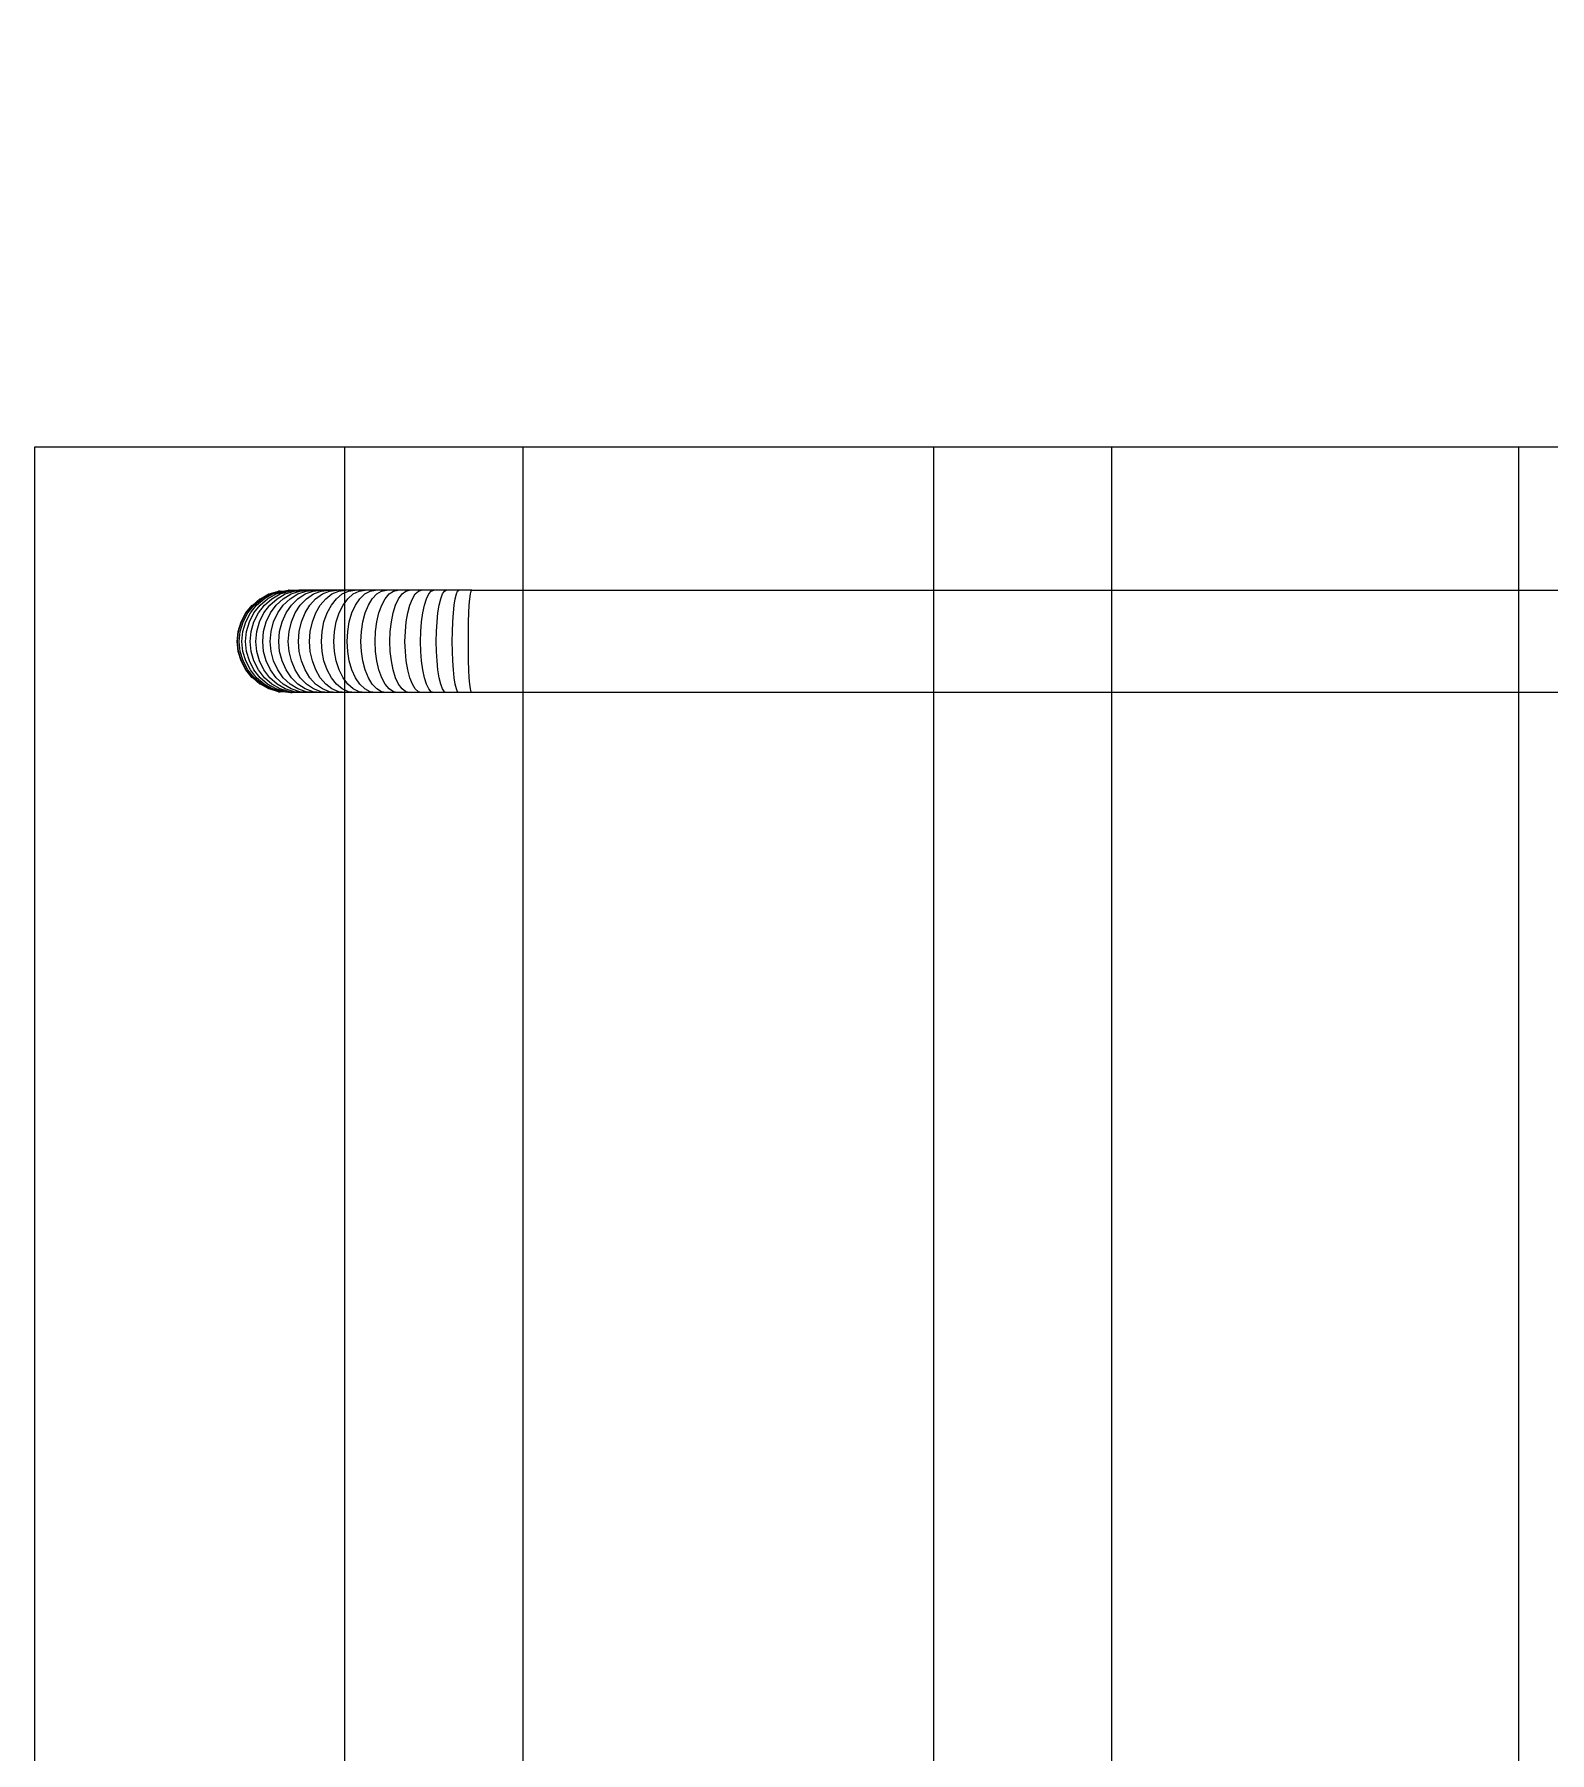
# Model space of a CAD drawing. Header units: inches. Extents: x 31 to 716, y 21 to 143.
# Drawn here: x 222.479 to 223.709, y 84.738 to 86.133 of the extents above; entities that cross this region are included whole.
import ezdxf

# ---------------------------------------------------------------- set-up
doc = ezdxf.new("R2010")
doc.units = ezdxf.units.IN
doc.header["$MEASUREMENT"] = 0
doc.layers.add('A-LIN-10', color=1, linetype='Continuous')
doc.layers.add('INNO-RFT-Y', color=2, linetype='Continuous')

# ---------------------------------------------------------------- blocks, each defined once
blk = doc.blocks.new('rebar red 2')
at = {"color": 1}
for p, q in [((-52.24395, -96.55161), (-52.24293, -96.55072)), ((-52.24374, -96.55161), (-52.24266, -96.55072)), ((-52.2434, -96.55161), (-52.24233, -96.55072)), ((-52.24293, -96.55072), (-52.24286, -96.55072)), ((-52.24291, -96.55161), (-52.24186, -96.55072)), ((-52.24286, -96.55072), (-52.24169, -96.55005)), ((-52.24266, -96.55072), (-52.24143, -96.55005)), ((-52.24233, -96.55072), (-52.24111, -96.55005)), ((-52.24229, -96.55161), (-52.24126, -96.55072)), ((-52.24186, -96.55072), (-52.24066, -96.55005)), ((-52.24169, -96.55005), (-52.24162, -96.55005)), ((-52.24162, -96.55005), (-52.24034, -96.54964)), ((-52.24154, -96.55161), (-52.24053, -96.55072)), ((-52.24143, -96.55005), (-52.24009, -96.54964)), ((-52.24126, -96.55072), (-52.24008, -96.55005)), ((-52.24111, -96.55005), (-52.23978, -96.54964)), ((-52.24066, -96.55005), (-52.23935, -96.54964)), ((-52.24066, -96.55161), (-52.23968, -96.55072)), ((-52.24053, -96.55072), (-52.23939, -96.55005)), ((-52.24009, -96.54964), (-52.24034, -96.54964)), ((-52.24009, -96.54964), (-52.23978, -96.54964)), ((-52.24008, -96.55005), (-52.2388, -96.54964)), ((-52.23978, -96.54964), (-52.23893, -96.54951)), ((-52.23978, -96.54964), (-52.23935, -96.54964)), ((-52.23968, -96.55072), (-52.23857, -96.55005)), ((-52.23966, -96.55161), (-52.23871, -96.55072)), ((-52.23939, -96.55005), (-52.23814, -96.54964)), ((-52.23935, -96.54964), (-52.23893, -96.54951)), ((-52.23888, -96.54951), (-52.23893, -96.54951)), ((-52.23893, -96.54951), (-52.2389, -96.54951)), ((-52.2389, -96.54951), (-52.23888, -96.54951)), ((-52.23882, -96.54952), (-52.23888, -96.54951)), ((-52.23882, -96.54952), (-52.2387, -96.54951)), ((-52.2388, -96.54964), (-52.23747, -96.54951)), ((-52.23871, -96.55072), (-52.23763, -96.55005)), ((-52.2387, -96.54951), (-52.23747, -96.54951)), ((-52.23857, -96.55005), (-52.23736, -96.54964)), ((-52.23853, -96.55161), (-52.23762, -96.55072)), ((-52.23814, -96.54964), (-52.23684, -96.54951)), ((-52.23763, -96.55005), (-52.23647, -96.54964)), ((-52.23762, -96.55072), (-52.23659, -96.55005)), ((-52.23684, -96.54951), (-52.23747, -96.54951)), ((-52.23736, -96.54964), (-52.2361, -96.54951)), ((-52.23729, -96.55161), (-52.23642, -96.55072)), ((-52.2361, -96.54951), (-52.23684, -96.54951)), ((-52.23659, -96.55005), (-52.23547, -96.54964)), ((-52.23647, -96.54964), (-52.23525, -96.54951)), ((-52.23642, -96.55072), (-52.23544, -96.55005)), ((-52.23525, -96.54951), (-52.2361, -96.54951)), ((-52.23594, -96.55161), (-52.23512, -96.55072)), ((-52.23547, -96.54964), (-52.2343, -96.54951)), ((-52.23544, -96.55005), (-52.23436, -96.54964)), ((-52.2343, -96.54951), (-52.23525, -96.54951)), ((-52.23512, -96.55072), (-52.23418, -96.55005)), ((-52.23448, -96.55161), (-52.23371, -96.55072)), ((-52.23436, -96.54964), (-52.23325, -96.54951)), ((-52.23325, -96.54951), (-52.2343, -96.54951)), ((-52.23418, -96.55005), (-52.23317, -96.54964)), ((-52.23371, -96.55072), (-52.23283, -96.55005)), ((-52.23211, -96.54951), (-52.23325, -96.54951)), ((-52.23317, -96.54964), (-52.23211, -96.54951)), ((-52.23292, -96.55161), (-52.2322, -96.55072)), ((-52.23283, -96.55005), (-52.23187, -96.54964)), ((-52.2322, -96.55072), (-52.23138, -96.55005)), ((-52.23088, -96.54951), (-52.23211, -96.54951)), ((-52.23187, -96.54964), (-52.23088, -96.54951)), ((-52.23138, -96.55005), (-52.23049, -96.54964)), ((-52.23127, -96.55161), (-52.23061, -96.55072)), ((-52.22957, -96.54951), (-52.23088, -96.54951)), ((-52.23061, -96.55072), (-52.22985, -96.55005)), ((-52.23049, -96.54964), (-52.22957, -96.54951)), ((-52.22985, -96.55005), (-52.22903, -96.54964)), ((-52.22817, -96.54951), (-52.22957, -96.54951)), ((-52.22954, -96.55161), (-52.22893, -96.55072)), ((-52.22903, -96.54964), (-52.22817, -96.54951)), ((-52.22893, -96.55072), (-52.22824, -96.55005)), ((-52.22824, -96.55005), (-52.22749, -96.54964)), ((-52.22671, -96.54951), (-52.22817, -96.54951)), ((-52.22773, -96.55161), (-52.22718, -96.55072)), ((-52.22749, -96.54964), (-52.22671, -96.54951)), ((-52.22718, -96.55072), (-52.22656, -96.55005)), ((-52.22518, -96.54951), (-52.22671, -96.54951)), ((-52.22656, -96.55005), (-52.22589, -96.54964)), ((-52.22589, -96.54964), (-52.22518, -96.54951)), ((-52.22585, -96.55161), (-52.22537, -96.55072)), ((-52.22537, -96.55072), (-52.22481, -96.55005)), ((-52.2236, -96.54951), (-52.22518, -96.54951)), ((-52.22481, -96.55005), (-52.22422, -96.54964)), ((-52.22422, -96.54964), (-52.2236, -96.54951)), ((-52.22391, -96.55161), (-52.22349, -96.55072)), ((-52.22196, -96.54951), (-52.2236, -96.54951)), ((-52.22349, -96.55072), (-52.22301, -96.55005)), ((-52.22301, -96.55005), (-52.22249, -96.54964)), ((-52.22249, -96.54964), (-52.22196, -96.54951)), ((-52.22027, -96.54951), (-52.22196, -96.54951)), ((-52.22191, -96.55161), (-52.22156, -96.55072)), ((-52.22156, -96.55072), (-52.22116, -96.55005)), ((-52.22116, -96.55005), (-52.22072, -96.54964)), ((-52.22072, -96.54964), (-52.22027, -96.54951)), ((-52.21855, -96.54951), (-52.22027, -96.54951)), ((-52.21987, -96.55161), (-52.21959, -96.55072)), ((-52.21959, -96.55072), (-52.21926, -96.55005)), ((-52.21926, -96.55005), (-52.21891, -96.54964)), ((-52.21891, -96.54964), (-52.21855, -96.54951)), ((-52.2168, -96.54951), (-52.21855, -96.54951)), ((-52.21779, -96.55161), (-52.21758, -96.55072)), ((-52.21758, -96.55072), (-52.21734, -96.55005)), ((-52.21734, -96.55005), (-52.21707, -96.54964)), ((-52.21707, -96.54964), (-52.2168, -96.54951)), ((-52.21502, -96.54951), (-52.2168, -96.54951)), ((-52.21569, -96.55161), (-52.21555, -96.55072)), ((-52.21555, -96.55072), (-52.21538, -96.55005)), ((-52.21538, -96.55005), (-52.21521, -96.54964)), ((-52.21521, -96.54964), (-52.21502, -96.54951)), ((-52.21323, -96.54951), (-52.21502, -96.54951)), ((-52.21357, -96.55161), (-52.21349, -96.55072)), ((-52.21349, -96.55072), (-52.21341, -96.55005)), ((-52.21341, -96.55005), (-52.21332, -96.54964)), ((-52.21332, -96.54964), (-52.21323, -96.54951)), ((-52.21323, -96.54951), (-51.49464, -96.54951)), ((-52.24558, -96.55395), (-52.24491, -96.5527)), ((-52.24551, -96.55395), (-52.24485, -96.5527)), ((-52.24529, -96.55395), (-52.24463, -96.5527)), ((-52.24493, -96.55395), (-52.24427, -96.5527)), ((-52.24491, -96.5527), (-52.24402, -96.55161)), ((-52.24485, -96.5527), (-52.24395, -96.55161)), ((-52.24463, -96.5527), (-52.24374, -96.55161)), ((-52.24442, -96.55395), (-52.24378, -96.5527)), ((-52.24427, -96.5527), (-52.2434, -96.55161)), ((-52.24402, -96.55161), (-52.24395, -96.55161)), ((-52.24378, -96.5527), (-52.24291, -96.55161)), ((-52.24377, -96.55395), (-52.24314, -96.5527)), ((-52.24314, -96.5527), (-52.24229, -96.55161)), ((-52.24298, -96.55395), (-52.24237, -96.5527)), ((-52.24237, -96.5527), (-52.24154, -96.55161)), ((-52.24206, -96.55395), (-52.24146, -96.5527)), ((-52.24146, -96.5527), (-52.24066, -96.55161)), ((-52.24101, -96.55395), (-52.24043, -96.5527)), ((-52.24043, -96.5527), (-52.23966, -96.55161)), ((-52.23983, -96.55395), (-52.23927, -96.5527)), ((-52.23927, -96.5527), (-52.23853, -96.55161)), ((-52.23853, -96.55395), (-52.238, -96.5527)), ((-52.238, -96.5527), (-52.23729, -96.55161)), ((-52.23711, -96.55395), (-52.23661, -96.5527)), ((-52.23661, -96.5527), (-52.23594, -96.55161)), ((-52.23558, -96.55395), (-52.23511, -96.5527)), ((-52.23511, -96.5527), (-52.23448, -96.55161)), ((-52.23395, -96.55395), (-52.23351, -96.5527)), ((-52.23351, -96.5527), (-52.23292, -96.55161)), ((-52.23222, -96.55395), (-52.23182, -96.5527)), ((-52.23182, -96.5527), (-52.23127, -96.55161)), ((-52.23041, -96.55395), (-52.23004, -96.5527)), ((-52.23004, -96.5527), (-52.22954, -96.55161)), ((-52.22851, -96.55395), (-52.22818, -96.5527)), ((-52.22818, -96.5527), (-52.22773, -96.55161)), ((-52.22654, -96.55395), (-52.22624, -96.5527)), ((-52.22624, -96.5527), (-52.22585, -96.55161)), ((-52.2245, -96.55395), (-52.22425, -96.5527)), ((-52.22425, -96.5527), (-52.22391, -96.55161)), ((-52.22241, -96.55395), (-52.2222, -96.5527)), ((-52.2222, -96.5527), (-52.22191, -96.55161)), ((-52.22027, -96.55395), (-52.2201, -96.5527)), ((-52.2201, -96.5527), (-52.21987, -96.55161)), ((-52.2181, -96.55395), (-52.21797, -96.5527)), ((-52.21797, -96.5527), (-52.21779, -96.55161)), ((-52.21589, -96.55395), (-52.2158, -96.5527)), ((-52.2158, -96.5527), (-52.21569, -96.55161)), ((-52.21367, -96.55395), (-52.21362, -96.5527)), ((-52.21362, -96.5527), (-52.21357, -96.55161)), ((-52.24613, -96.5567), (-52.24599, -96.5553)), ((-52.24606, -96.5567), (-52.24592, -96.5553)), ((-52.24599, -96.5553), (-52.24558, -96.55395)), ((-52.24592, -96.5553), (-52.24551, -96.55395)), ((-52.24583, -96.5567), (-52.2457, -96.5553)), ((-52.2457, -96.5553), (-52.24529, -96.55395)), ((-52.24546, -96.5567), (-52.24533, -96.5553)), ((-52.24533, -96.5553), (-52.24493, -96.55395)), ((-52.24495, -96.5567), (-52.24481, -96.5553)), ((-52.24481, -96.5553), (-52.24442, -96.55395)), ((-52.24429, -96.5567), (-52.24416, -96.5553)), ((-52.24416, -96.5553), (-52.24377, -96.55395)), ((-52.24349, -96.5567), (-52.24336, -96.5553)), ((-52.24336, -96.5553), (-52.24298, -96.55395)), ((-52.24255, -96.5567), (-52.24243, -96.5553)), ((-52.24243, -96.5553), (-52.24206, -96.55395)), ((-52.24148, -96.5567), (-52.24136, -96.5553)), ((-52.24136, -96.5553), (-52.24101, -96.55395)), ((-52.24028, -96.5567), (-52.24017, -96.5553)), ((-52.24017, -96.5553), (-52.23983, -96.55395)), ((-52.23896, -96.5567), (-52.23885, -96.5553)), ((-52.23885, -96.5553), (-52.23853, -96.55395)), ((-52.23752, -96.5567), (-52.23742, -96.5553)), ((-52.23742, -96.5553), (-52.23711, -96.55395)), ((-52.23597, -96.5567), (-52.23587, -96.5553)), ((-52.23587, -96.5553), (-52.23558, -96.55395)), ((-52.23431, -96.5567), (-52.23422, -96.5553)), ((-52.23422, -96.5553), (-52.23395, -96.55395)), ((-52.23256, -96.5567), (-52.23247, -96.5553)), ((-52.23247, -96.5553), (-52.23222, -96.55395)), ((-52.23071, -96.5567), (-52.23063, -96.5553)), ((-52.23063, -96.5553), (-52.23041, -96.55395)), ((-52.22878, -96.5567), (-52.22871, -96.5553)), ((-52.22871, -96.5553), (-52.22851, -96.55395)), ((-52.22678, -96.5567), (-52.22672, -96.5553)), ((-52.22672, -96.5553), (-52.22654, -96.55395)), ((-52.22471, -96.5567), (-52.22466, -96.5553)), ((-52.22466, -96.5553), (-52.2245, -96.55395)), ((-52.22259, -96.5567), (-52.22254, -96.5553)), ((-52.22254, -96.5553), (-52.22241, -96.55395)), ((-52.22041, -96.5567), (-52.22038, -96.5553)), ((-52.22038, -96.5553), (-52.22027, -96.55395)), ((-52.2182, -96.5567), (-52.21818, -96.5553)), ((-52.21818, -96.5553), (-52.2181, -96.55395)), ((-52.21596, -96.5567), (-52.21594, -96.5553)), ((-52.21594, -96.5553), (-52.21589, -96.55395)), ((-52.2137, -96.5567), (-52.21369, -96.5553)), ((-52.21369, -96.5553), (-52.21367, -96.55395)), ((-52.24599, -96.5581), (-52.24613, -96.5567)), ((-52.24592, -96.5581), (-52.24606, -96.5567)), ((-52.2457, -96.5581), (-52.24583, -96.5567)), ((-52.24533, -96.5581), (-52.24546, -96.5567)), ((-52.24481, -96.5581), (-52.24495, -96.5567)), ((-52.24416, -96.5581), (-52.24429, -96.5567)), ((-52.24336, -96.5581), (-52.24349, -96.5567)), ((-52.24243, -96.5581), (-52.24255, -96.5567)), ((-52.24136, -96.5581), (-52.24148, -96.5567)), ((-52.24017, -96.5581), (-52.24028, -96.5567)), ((-52.23885, -96.5581), (-52.23896, -96.5567)), ((-52.23742, -96.5581), (-52.23752, -96.5567)), ((-52.23587, -96.5581), (-52.23597, -96.5567)), ((-52.23422, -96.5581), (-52.23431, -96.5567)), ((-52.23247, -96.5581), (-52.23256, -96.5567)), ((-52.23063, -96.5581), (-52.23071, -96.5567)), ((-52.22871, -96.5581), (-52.22878, -96.5567)), ((-52.22672, -96.5581), (-52.22678, -96.5567)), ((-52.22466, -96.5581), (-52.22471, -96.5567)), ((-52.22254, -96.5581), (-52.22259, -96.5567)), ((-52.22038, -96.5581), (-52.22041, -96.5567)), ((-52.21818, -96.5581), (-52.2182, -96.5567)), ((-52.21594, -96.5581), (-52.21596, -96.5567)), ((-52.21369, -96.5581), (-52.2137, -96.5567)), ((-52.24558, -96.55945), (-52.24599, -96.5581)), ((-52.24551, -96.55945), (-52.24592, -96.5581)), ((-52.24529, -96.55945), (-52.2457, -96.5581)), ((-52.24491, -96.5607), (-52.24558, -96.55945)), ((-52.24485, -96.5607), (-52.24551, -96.55945)), ((-52.24493, -96.55945), (-52.24533, -96.5581)), ((-52.24463, -96.5607), (-52.24529, -96.55945)), ((-52.24427, -96.5607), (-52.24493, -96.55945)), ((-52.24442, -96.55945), (-52.24481, -96.5581)), ((-52.24378, -96.5607), (-52.24442, -96.55945)), ((-52.24377, -96.55945), (-52.24416, -96.5581)), ((-52.24314, -96.5607), (-52.24377, -96.55945)), ((-52.24298, -96.55945), (-52.24336, -96.5581)), ((-52.24237, -96.5607), (-52.24298, -96.55945)), ((-52.24206, -96.55945), (-52.24243, -96.5581)), ((-52.24146, -96.5607), (-52.24206, -96.55945)), ((-52.24101, -96.55945), (-52.24136, -96.5581)), ((-52.24043, -96.5607), (-52.24101, -96.55945)), ((-52.23983, -96.55945), (-52.24017, -96.5581)), ((-52.23927, -96.5607), (-52.23983, -96.55945)), ((-52.23853, -96.55945), (-52.23885, -96.5581)), ((-52.238, -96.5607), (-52.23853, -96.55945)), ((-52.23711, -96.55945), (-52.23742, -96.5581)), ((-52.23661, -96.5607), (-52.23711, -96.55945)), ((-52.23558, -96.55945), (-52.23587, -96.5581)), ((-52.23511, -96.5607), (-52.23558, -96.55945)), ((-52.23395, -96.55945), (-52.23422, -96.5581)), ((-52.23351, -96.5607), (-52.23395, -96.55945)), ((-52.23222, -96.55945), (-52.23247, -96.5581)), ((-52.23182, -96.5607), (-52.23222, -96.55945)), ((-52.23041, -96.55945), (-52.23063, -96.5581)), ((-52.23004, -96.5607), (-52.23041, -96.55945)), ((-52.22851, -96.55945), (-52.22871, -96.5581)), ((-52.22818, -96.5607), (-52.22851, -96.55945)), ((-52.22654, -96.55945), (-52.22672, -96.5581)), ((-52.22624, -96.5607), (-52.22654, -96.55945)), ((-52.2245, -96.55945), (-52.22466, -96.5581)), ((-52.22425, -96.5607), (-52.2245, -96.55945)), ((-52.22241, -96.55945), (-52.22254, -96.5581)), ((-52.2222, -96.5607), (-52.22241, -96.55945)), ((-52.22027, -96.55945), (-52.22038, -96.5581)), ((-52.2201, -96.5607), (-52.22027, -96.55945)), ((-52.2181, -96.55945), (-52.21818, -96.5581)), ((-52.21797, -96.5607), (-52.2181, -96.55945)), ((-52.21589, -96.55945), (-52.21594, -96.5581)), ((-52.2158, -96.5607), (-52.21589, -96.55945)), ((-52.21367, -96.55945), (-52.21369, -96.5581)), ((-52.21362, -96.5607), (-52.21367, -96.55945)), ((-52.24402, -96.56179), (-52.24491, -96.5607)), ((-52.24395, -96.56179), (-52.24485, -96.5607)), ((-52.24374, -96.56179), (-52.24463, -96.5607)), ((-52.2434, -96.56179), (-52.24427, -96.5607)), ((-52.24395, -96.56179), (-52.24402, -96.56179)), ((-52.24293, -96.56268), (-52.24395, -96.56179)), ((-52.24291, -96.56179), (-52.24378, -96.5607)), ((-52.24266, -96.56268), (-52.24374, -96.56179)), ((-52.24233, -96.56268), (-52.2434, -96.56179)), ((-52.24229, -96.56179), (-52.24314, -96.5607)), ((-52.24286, -96.56268), (-52.24293, -96.56268)), ((-52.24186, -96.56268), (-52.24291, -96.56179)), ((-52.24169, -96.56334), (-52.24286, -96.56268)), ((-52.24143, -96.56334), (-52.24266, -96.56268)), ((-52.24154, -96.56179), (-52.24237, -96.5607)), ((-52.24111, -96.56334), (-52.24233, -96.56268)), ((-52.24126, -96.56268), (-52.24229, -96.56179)), ((-52.24066, -96.56334), (-52.24186, -96.56268)), ((-52.24053, -96.56268), (-52.24154, -96.56179)), ((-52.24066, -96.56179), (-52.24146, -96.5607)), ((-52.24008, -96.56334), (-52.24126, -96.56268)), ((-52.23968, -96.56268), (-52.24066, -96.56179)), ((-52.23939, -96.56334), (-52.24053, -96.56268)), ((-52.23966, -96.56179), (-52.24043, -96.5607)), ((-52.23857, -96.56334), (-52.23968, -96.56268)), ((-52.23871, -96.56268), (-52.23966, -96.56179)), ((-52.23853, -96.56179), (-52.23927, -96.5607)), ((-52.23763, -96.56334), (-52.23871, -96.56268)), ((-52.23762, -96.56268), (-52.23853, -96.56179)), ((-52.23729, -96.56179), (-52.238, -96.5607)), ((-52.23659, -96.56334), (-52.23762, -96.56268)), ((-52.23642, -96.56268), (-52.23729, -96.56179)), ((-52.23594, -96.56179), (-52.23661, -96.5607)), ((-52.23544, -96.56334), (-52.23642, -96.56268)), ((-52.23512, -96.56268), (-52.23594, -96.56179)), ((-52.23418, -96.56334), (-52.23512, -96.56268)), ((-52.23448, -96.56179), (-52.23511, -96.5607)), ((-52.23371, -96.56268), (-52.23448, -96.56179)), ((-52.23283, -96.56334), (-52.23371, -96.56268)), ((-52.23292, -96.56179), (-52.23351, -96.5607)), ((-52.2322, -96.56268), (-52.23292, -96.56179)), ((-52.23138, -96.56334), (-52.2322, -96.56268)), ((-52.23127, -96.56179), (-52.23182, -96.5607)), ((-52.23061, -96.56268), (-52.23127, -96.56179)), ((-52.22985, -96.56334), (-52.23061, -96.56268)), ((-52.22954, -96.56179), (-52.23004, -96.5607)), ((-52.22893, -96.56268), (-52.22954, -96.56179)), ((-52.22824, -96.56334), (-52.22893, -96.56268)), ((-52.22773, -96.56179), (-52.22818, -96.5607)), ((-52.22718, -96.56268), (-52.22773, -96.56179)), ((-52.22656, -96.56334), (-52.22718, -96.56268)), ((-52.22585, -96.56179), (-52.22624, -96.5607)), ((-52.22537, -96.56268), (-52.22585, -96.56179)), ((-52.22481, -96.56334), (-52.22537, -96.56268)), ((-52.22391, -96.56179), (-52.22425, -96.5607)), ((-52.22349, -96.56268), (-52.22391, -96.56179)), ((-52.22301, -96.56334), (-52.22349, -96.56268)), ((-52.22191, -96.56179), (-52.2222, -96.5607)), ((-52.22156, -96.56268), (-52.22191, -96.56179)), ((-52.22116, -96.56334), (-52.22156, -96.56268)), ((-52.21987, -96.56179), (-52.2201, -96.5607)), ((-52.21959, -96.56268), (-52.21987, -96.56179)), ((-52.21926, -96.56334), (-52.21959, -96.56268)), ((-52.21779, -96.56179), (-52.21797, -96.5607)), ((-52.21758, -96.56268), (-52.21779, -96.56179)), ((-52.21734, -96.56334), (-52.21758, -96.56268)), ((-52.21569, -96.56179), (-52.2158, -96.5607)), ((-52.21555, -96.56268), (-52.21569, -96.56179)), ((-52.21538, -96.56334), (-52.21555, -96.56268)), ((-52.21357, -96.56179), (-52.21362, -96.5607)), ((-52.21349, -96.56268), (-52.21357, -96.56179)), ((-52.21341, -96.56334), (-52.21349, -96.56268)), ((-52.24162, -96.56334), (-52.24169, -96.56334)), ((-52.24034, -96.56375), (-52.24162, -96.56334)), ((-52.24009, -96.56375), (-52.24143, -96.56334)), ((-52.23978, -96.56375), (-52.24111, -96.56334)), ((-52.23935, -96.56375), (-52.24066, -96.56334)), ((-52.24034, -96.56375), (-52.24009, -96.56375)), ((-52.23978, -96.56375), (-52.24009, -96.56375)), ((-52.2388, -96.56375), (-52.24008, -96.56334)), ((-52.23935, -96.56375), (-52.23978, -96.56375)), ((-52.23893, -96.56389), (-52.23978, -96.56375)), ((-52.23814, -96.56375), (-52.23939, -96.56334)), ((-52.23893, -96.56389), (-52.23935, -96.56375)), ((-52.23888, -96.56389), (-52.23893, -96.56389)), ((-52.2389, -96.56389), (-52.23893, -96.56389)), ((-52.23888, -96.56389), (-52.2389, -96.56389)), ((-52.23882, -96.56388), (-52.23888, -96.56389)), ((-52.2387, -96.56389), (-52.23882, -96.56388)), ((-52.23747, -96.56389), (-52.2388, -96.56375)), ((-52.23864, -96.56387), (-52.2387, -96.56389)), ((-52.23867, -96.56387), (-52.2387, -96.56389)), ((-52.23864, -96.56387), (-52.23841, -96.56389)), ((-52.23736, -96.56375), (-52.23857, -96.56334)), ((-52.23747, -96.56389), (-52.23841, -96.56389)), ((-52.23684, -96.56389), (-52.23814, -96.56375)), ((-52.23647, -96.56375), (-52.23763, -96.56334)), ((-52.23684, -96.56389), (-52.23747, -96.56389)), ((-52.2361, -96.56389), (-52.23736, -96.56375)), ((-52.2361, -96.56389), (-52.23684, -96.56389)), ((-52.23547, -96.56375), (-52.23659, -96.56334)), ((-52.23525, -96.56389), (-52.23647, -96.56375)), ((-52.23525, -96.56389), (-52.2361, -96.56389)), ((-52.2343, -96.56389), (-52.23547, -96.56375)), ((-52.23436, -96.56375), (-52.23544, -96.56334)), ((-52.2343, -96.56389), (-52.23525, -96.56389)), ((-52.23325, -96.56389), (-52.23436, -96.56375)), ((-52.23325, -96.56389), (-52.2343, -96.56389)), ((-52.23317, -96.56375), (-52.23418, -96.56334)), ((-52.23211, -96.56389), (-52.23325, -96.56389)), ((-52.23211, -96.56389), (-52.23317, -96.56375)), ((-52.23187, -96.56375), (-52.23283, -96.56334)), ((-52.23088, -96.56389), (-52.23211, -96.56389)), ((-52.23088, -96.56389), (-52.23187, -96.56375)), ((-52.23049, -96.56375), (-52.23138, -96.56334)), ((-52.22957, -96.56389), (-52.23088, -96.56389)), ((-52.22957, -96.56389), (-52.23049, -96.56375)), ((-52.22903, -96.56375), (-52.22985, -96.56334)), ((-52.22817, -96.56389), (-52.22957, -96.56389)), ((-52.22817, -96.56389), (-52.22903, -96.56375)), ((-52.22749, -96.56375), (-52.22824, -96.56334)), ((-52.22671, -96.56389), (-52.22817, -96.56389)), ((-52.22671, -96.56389), (-52.22749, -96.56375)), ((-52.22518, -96.56389), (-52.22671, -96.56389)), ((-52.22589, -96.56375), (-52.22656, -96.56334)), ((-52.22518, -96.56389), (-52.22589, -96.56375)), ((-52.2236, -96.56389), (-52.22518, -96.56389)), ((-52.22422, -96.56375), (-52.22481, -96.56334)), ((-52.2236, -96.56389), (-52.22422, -96.56375)), ((-52.22196, -96.56389), (-52.2236, -96.56389)), ((-52.22249, -96.56375), (-52.22301, -96.56334)), ((-52.22196, -96.56389), (-52.22249, -96.56375)), ((-52.22027, -96.56389), (-52.22196, -96.56389)), ((-52.22072, -96.56375), (-52.22116, -96.56334)), ((-52.22027, -96.56389), (-52.22072, -96.56375)), ((-52.21855, -96.56389), (-52.22027, -96.56389)), ((-52.21891, -96.56375), (-52.21926, -96.56334)), ((-52.21855, -96.56389), (-52.21891, -96.56375)), ((-52.2168, -96.56389), (-52.21855, -96.56389)), ((-52.21707, -96.56375), (-52.21734, -96.56334)), ((-52.2168, -96.56389), (-52.21707, -96.56375)), ((-52.21502, -96.56389), (-52.2168, -96.56389)), ((-52.21521, -96.56375), (-52.21538, -96.56334)), ((-52.21502, -96.56389), (-52.21521, -96.56375)), ((-52.21323, -96.56389), (-52.21502, -96.56389)), ((-52.21332, -96.56375), (-52.21341, -96.56334)), ((-52.21323, -96.56389), (-52.21332, -96.56375)), ((-51.49464, -96.56389), (-52.21323, -96.56389))]:
    blk.add_line(p, q, dxfattribs=at)
blk = doc.blocks.new('*U275')
at = {"xscale": 5.790493255340768, "yscale": 5.790493255340768, "zscale": 5.790493255340768}
blk.add_blockref('rebar red 2', (300.2599, 559.1109), dxfattribs=at)
blk = doc.blocks.new('*U276')
at = {"color": 0, "linetype": 'ByBlock', "lineweight": -2, "transparency": 16777216}
blk.add_blockref('*U275', (0, 0), dxfattribs=at)

msp = doc.modelspace()

# ---------------------------------------------------------------- linework, layer by layer
msp.add_line((222.4786, 85.7977), (222.4786, 81.8927))
at = {"layer": 'A-LIN-10', "linetype": 'Continuous'}
msp.add_lwpolyline([(227.4005, 85.7977), (224.9259, 85.7977), (224.9259, 86.1329), (224.438, 85.4625), (224.438, 85.7977), (222.4786, 85.7977)], dxfattribs=at)
at = {"layer": 'INNO-RFT-Y', "color": 5}
for p, q in [((222.7308, 59.6328), (222.7308, 85.7977)), ((222.8754, 59.6328), (222.8754, 85.7977)), ((223.2088, 59.6328), (223.2089, 85.7977)), ((223.3534, 59.6328), (223.3535, 85.7977)), ((223.684, 59.6328), (223.684, 85.7977))]:
    msp.add_line(p, q, dxfattribs=at)

# ---------------------------------------------------------------- block references
msp.add_blockref('*U276', (224.9142, 85.6402))

doc.saveas('drawing.dxf')
